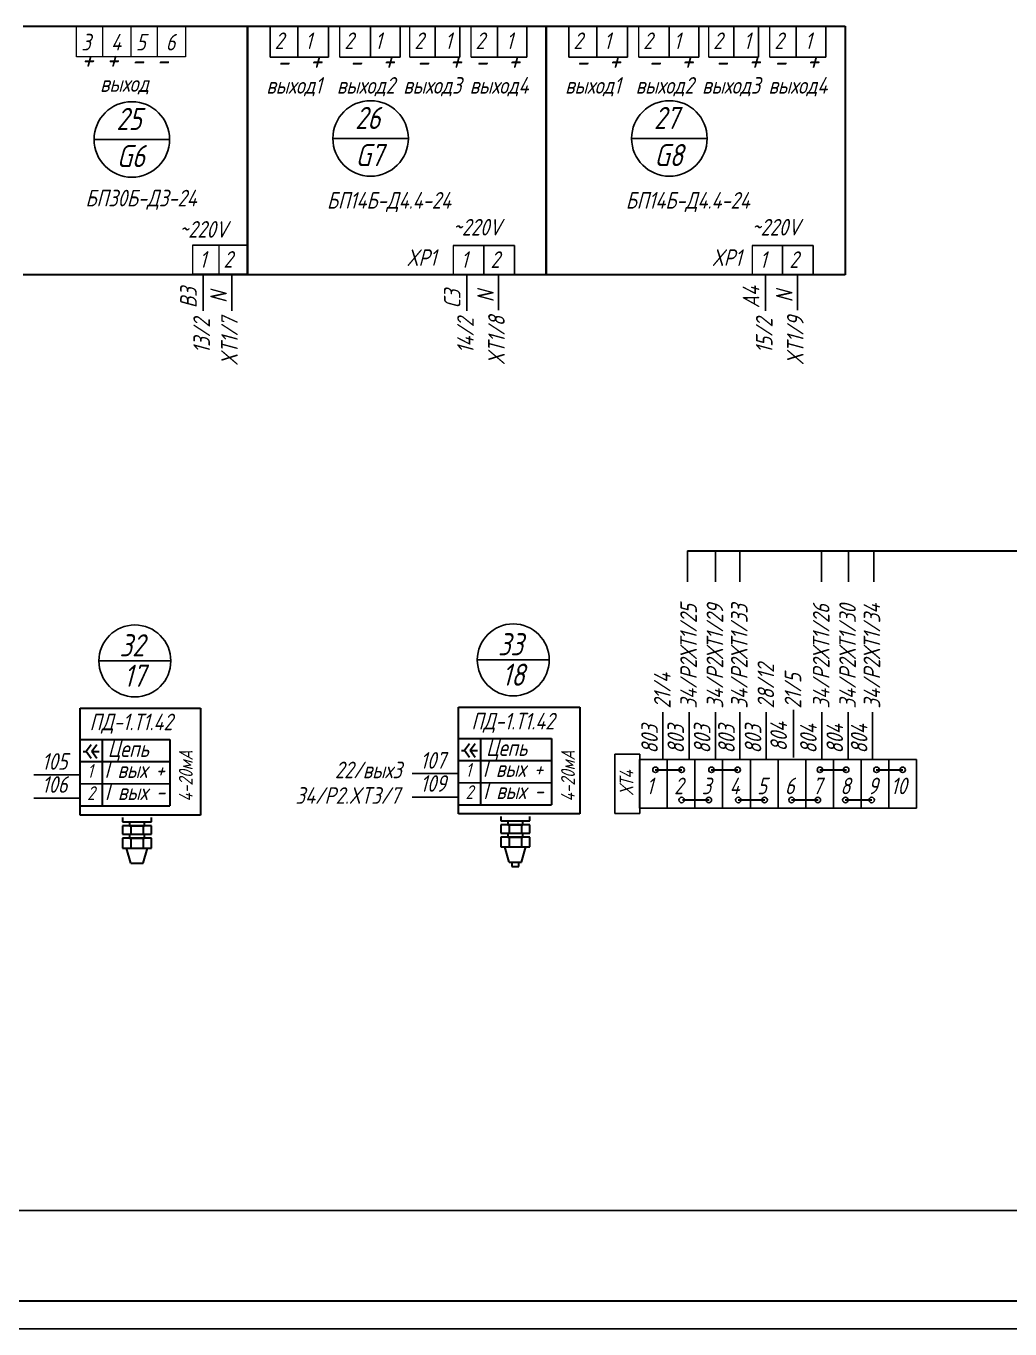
# Model space of a CAD drawing. Header units: millimetres. Extents: x 541 to 3142, y -35 to 600.
# Drawn here: x 2606.2 to 2784, y 6 to 241.4 of the extents above; entities that cross this region are included whole.
import ezdxf

# ---------------------------------------------------------------- set-up
doc = ezdxf.new("R2010")
doc.units = ezdxf.units.MM
doc.layers.add('АСУТП', color=7, linetype='Continuous')
doc.styles.add('GOST тип А', font='GOST_A.TTF', dxfattribs={"oblique": 15})
doc.styles.get("Standard").update_dxf_attribs({"font": 'GOST_A.TTF', "width": 0.8, "oblique": 15, "height": 3})

msp = doc.modelspace()

# ---------------------------------------------------------------- linework, layer by layer
at = {"color": 7, "lineweight": 30}
for p, q in [((2605.6841, 241.3828), (2646.1841, 241.3828)), ((2646.1841, 196.4064), (2646.1841, 241.3828)), ((2646.1841, 196.4064), (2646.1841, 241.3828)), ((2646.1841, 241.3828), (2700.1841, 241.3828)), ((2646.1841, 241.3828), (2646.1841, 196.4064)), ((2700.1841, 196.4064), (2700.1841, 241.3828)), ((2700.1841, 196.4064), (2700.1841, 241.3828)), ((2700.1841, 241.3828), (2754.1841, 241.3828)), ((2700.1841, 241.3828), (2700.1841, 196.4064)), ((2754.1841, 241.3828), (2754.1841, 196.4064)), ((2646.1841, 196.4064), (2605.6841, 196.4064)), ((2700.1841, 196.4064), (2646.1841, 196.4064)), ((2754.1841, 196.4064), (2700.1841, 196.4064)), ((2725.706, 146.5625), (2800.3772, 146.5625)), ((2616.5187, 110.2817, -124.479), (2617.0444, 110.2817, -124.479)), ((2618.0444, 110.2817, -124.479), (2619.37, 110.2817, -124.479)), ((2684.8997, 110.4697, -124.479), (2685.4254, 110.4697, -124.479)), ((2686.4254, 110.4697, -124.479), (2687.7511, 110.4697, -124.479)), ((2719.8917, 107.0077, 124.479), (2724.7086, 107.0077, 124.479)), ((2730.0165, 107.0077, 124.479), (2734.8334, 107.0077, 124.479)), ((2749.6146, 107.0077, 124.479), (2754.4315, 107.0077, 124.479)), ((2759.8397, 107.0077, 124.479), (2764.6565, 107.0077, 124.479)), ((2724.8038, 101.5483, 124.479), (2729.6206, 101.5483, 124.479)), ((2734.8785, 101.5483, 124.479), (2739.6953, 101.5483, 124.479)), ((2744.5021, 101.5483, 124.479), (2749.3189, 101.5483, 124.479)), ((2754.2259, 101.5483, 124.479), (2759.0428, 101.5483, 124.479)), ((2623.5971, 98.3669, -124.479), (2623.5971, 97.6169, -124.479)), ((2623.5971, 97.6169, -124.479), (2628.8471, 97.6169, -124.479)), ((2624.3471, 96.8669, -124.479), (2623.5971, 96.8669, -124.479)), ((2623.5971, 96.8669, -124.479), (2623.5971, 95.3669, -124.479)), ((2628.8471, 96.8669, -124.479), (2624.3471, 96.8669, -124.479)), ((2624.8471, 97.6169, -124.479), (2624.8471, 96.8669, -124.479)), ((2624.8471, 96.8669, -124.479), (2627.5971, 96.8669, -124.479)), ((2625.0971, 96.8669, -124.479), (2625.0971, 95.3669, -124.479)), ((2627.3471, 96.8669, -124.479), (2627.3471, 95.3669, -124.479)), ((2627.5971, 96.8669, -124.479), (2627.5971, 97.6169, -124.479)), ((2628.8471, 97.6169, -124.479), (2628.8471, 98.3669, -124.479)), ((2628.8471, 95.3669, -124.479), (2628.8471, 96.8669, -124.479)), ((2691.9781, 98.5549, -124.479), (2691.9781, 97.8049, -124.479)), ((2691.9781, 97.8049, -124.479), (2697.2281, 97.8049, -124.479)), ((2692.7281, 97.0549, -124.479), (2691.9781, 97.0549, -124.479)), ((2691.9781, 97.0549, -124.479), (2691.9781, 95.5549, -124.479)), ((2697.2281, 97.0549, -124.479), (2692.7281, 97.0549, -124.479)), ((2693.2281, 97.8049, -124.479), (2693.2281, 97.0549, -124.479)), ((2693.2281, 97.0549, -124.479), (2695.9781, 97.0549, -124.479)), ((2693.4781, 97.0549, -124.479), (2693.4781, 95.5549, -124.479)), ((2695.7281, 97.0549, -124.479), (2695.7281, 95.5549, -124.479)), ((2695.9781, 97.0549, -124.479), (2695.9781, 97.8049, -124.479)), ((2697.2281, 97.8049, -124.479), (2697.2281, 98.5549, -124.479)), ((2697.2281, 95.5549, -124.479), (2697.2281, 97.0549, -124.479)), ((2623.5971, 95.3669, -124.479), (2628.8471, 95.3669, -124.479)), ((2624.3471, 94.6169, -124.479), (2623.5971, 94.6169, -124.479)), ((2623.5971, 94.6169, -124.479), (2623.5971, 92.8669, -124.479)), ((2628.8471, 94.6169, -124.479), (2624.3471, 94.6169, -124.479)), ((2624.8471, 95.3669, -124.479), (2624.8471, 94.6169, -124.479)), ((2624.8471, 94.6169, -124.479), (2627.5971, 94.6169, -124.479)), ((2624.8471, 94.6169, -124.479), (2627.5971, 94.6169, -124.479)), ((2625.0971, 94.6169, -124.479), (2625.0971, 92.8669, -124.479)), ((2627.3471, 94.6169, -124.479), (2627.3471, 92.8669, -124.479)), ((2627.5971, 94.6169, -124.479), (2627.5971, 95.3669, -124.479)), ((2628.8471, 92.8669, -124.479), (2628.8471, 94.6169, -124.479)), ((2691.9781, 95.5549, -124.479), (2697.2281, 95.5549, -124.479)), ((2692.7281, 94.8049, -124.479), (2691.9781, 94.8049, -124.479)), ((2691.9781, 94.8049, -124.479), (2691.9781, 93.0549, -124.479)), ((2697.2281, 94.8049, -124.479), (2692.7281, 94.8049, -124.479)), ((2693.2281, 95.5549, -124.479), (2693.2281, 94.8049, -124.479)), ((2693.2281, 94.8049, -124.479), (2695.9781, 94.8049, -124.479)), ((2693.2281, 94.8049, -124.479), (2695.9781, 94.8049, -124.479)), ((2693.4781, 94.8049, -124.479), (2693.4781, 93.0549, -124.479)), ((2695.7281, 94.8049, -124.479), (2695.7281, 93.0549, -124.479)), ((2695.9781, 94.8049, -124.479), (2695.9781, 95.5549, -124.479)), ((2697.2281, 93.0549, -124.479), (2697.2281, 94.8049, -124.479)), ((2623.5971, 92.8669, -124.479), (2628.8471, 92.8669, -124.479)), ((2625.0971, 90.1169, -124.479), (2624.3471, 92.8669, -124.479)), ((2627.3471, 90.1169, -124.479), (2628.0971, 92.8669, -124.479)), ((2691.9781, 93.0549, -124.479), (2697.2281, 93.0549, -124.479)), ((2693.4781, 90.3049, -124.479), (2692.7281, 93.0549, -124.479)), ((2695.7281, 90.3049, -124.479), (2696.4781, 93.0549, -124.479)), ((2625.0971, 90.1169, -124.479), (2627.3471, 90.1169, -124.479)), ((2693.4781, 90.3049, -124.479), (2695.7281, 90.3049, -124.479)), ((2693.9781, 90.3049, -124.479), (2693.9781, 89.5549, -124.479)), ((2693.9781, 89.5549, -124.479), (2695.2281, 89.5549, -124.479)), ((2695.2281, 89.5549, -124.479), (2695.2281, 90.3049, -124.479)), ((3136.8436, 10.9708), (2320.8436, 10.9708))]:
    msp.add_line(p, q, dxfattribs=at)
at = {"color": 7}
for p, q in [((2606.2298, 241.3828), (2645.9808, 241.3828)), ((2615.217, 241.3828), (2634.9764, 241.3828)), ((2615.217, 241.3828), (2634.9764, 241.3828)), ((2615.217, 241.3828), (2634.9764, 241.3828)), ((2615.217, 241.3828), (2634.9764, 241.3828)), ((2700.1841, 241.3828), (2646.1841, 241.3828)), ((2655.3239, 241.3828), (2655.3239, 235.7637)), ((2660.8494, 241.3828), (2660.8494, 235.7637)), ((2668.4238, 241.3828), (2668.4238, 235.7637)), ((2673.7597, 241.3828), (2673.7597, 235.7637)), ((2680.1186, 241.3828), (2680.1186, 235.7637)), ((2684.5449, 241.3828), (2684.5449, 235.7637)), ((2691.3693, 241.3828), (2691.3693, 235.7637)), ((2696.7052, 241.3828), (2696.7052, 235.7637)), ((2754.1841, 241.3828), (2700.1841, 241.3828)), ((2709.3239, 241.3828), (2709.3239, 235.7637)), ((2714.8494, 241.3828), (2714.8494, 235.7637)), ((2722.4238, 241.3828), (2722.4238, 235.7637)), ((2727.7597, 241.3828), (2727.7597, 235.7637)), ((2734.1186, 241.3828), (2734.1186, 235.7637)), ((2738.5449, 241.3828), (2738.5449, 235.7637)), ((2745.3693, 241.3828), (2745.3693, 235.7637)), ((2750.7052, 241.3828), (2750.7052, 235.7637)), ((2655.3239, 235.7637), (2650.2831, 235.7637)), ((2660.8494, 235.7637), (2655.3239, 235.7637)), ((2668.4238, 235.7637), (2662.8983, 235.7637)), ((2673.7597, 235.7637), (2668.4238, 235.7637)), ((2681.069, 235.7637), (2675.5434, 235.7637)), ((2684.5449, 235.7637), (2681.069, 235.7637)), ((2691.3693, 235.7637), (2686.5938, 235.7637)), ((2696.7052, 235.7637), (2691.3693, 235.7637)), ((2709.3239, 235.7637), (2704.2831, 235.7637)), ((2714.8494, 235.7637), (2709.3239, 235.7637)), ((2722.4238, 235.7637), (2716.8983, 235.7637)), ((2727.7597, 235.7637), (2722.4238, 235.7637)), ((2735.069, 235.7637), (2729.5434, 235.7637)), ((2738.5449, 235.7637), (2735.069, 235.7637)), ((2745.3693, 235.7637), (2740.5938, 235.7637)), ((2750.7052, 235.7637), (2745.3693, 235.7637)), ((2636.262, 201.8028), (2646.2102, 201.8028)), ((2638.584, 201.8028), (2646.2102, 201.8028)), ((2638.584, 201.8028), (2646.2102, 201.8028)), ((2638.584, 201.8028), (2646.2102, 201.8028)), ((2688.9054, 201.7627), (2683.3799, 201.7627)), ((2694.4309, 201.7627), (2688.9054, 201.7627)), ((2688.9054, 196.5267), (2688.9054, 201.7627)), ((2694.4309, 201.7627), (2694.4309, 196.5267)), ((2694.4309, 196.5267), (2694.4309, 201.7627)), ((2742.9054, 201.7627), (2737.3799, 201.7627)), ((2748.4309, 201.7627), (2742.9054, 201.7627)), ((2742.9054, 196.5267), (2742.9054, 201.7627)), ((2748.4309, 201.7627), (2748.4309, 196.5267)), ((2748.4309, 196.5267), (2748.4309, 201.7627)), ((2638.1664, 189.9087), (2638.1664, 196.4402)), ((2643.3417, 189.9489), (2643.3417, 196.4803)), ((2685.8334, 189.9087), (2685.8334, 196.4402)), ((2691.5885, 190.0692), (2691.5885, 196.6007)), ((2739.8334, 189.9087), (2739.8334, 196.4402)), ((2745.5885, 190.0692), (2745.5885, 196.6007)), ((2725.706, 140.9645), (2725.706, 146.5625)), ((2725.706, 146.5625), (2744.9062, 146.5625)), ((2730.7861, 140.9645), (2730.7861, 146.5625)), ((2735.1735, 140.9645), (2735.1735, 146.5625)), ((2749.952, 140.9645), (2749.952, 146.5625)), ((2754.8012, 140.9645), (2754.8012, 146.5625)), ((2759.4195, 140.9645), (2759.4195, 146.5625)), ((2744.862, 109.2368), (2744.862, 117.8111)), ((2721.2567, 108.8386), (2721.2567, 117.4129)), ((2725.994, 108.8386), (2725.994, 117.4129)), ((2730.7605, 108.8386), (2730.7605, 117.4129)), ((2735.1604, 108.8386), (2735.1604, 117.4129)), ((2739.9629, 108.8386), (2739.9629, 117.4129)), ((2749.9654, 108.8386), (2749.9654, 117.4129)), ((2754.7319, 108.8386), (2754.7319, 117.4129)), ((2759.1317, 108.8386), (2759.1317, 117.4129)), ((2712.5888, 109.8385), (2712.5888, 99.0885)), ((2717.1046, 109.8385), (2712.5888, 109.8385)), ((2712.5888, 108.8385), (2712.5888, 100.0885)), ((2712.5888, 108.8385), (2712.5888, 100.0885)), ((2712.5888, 108.8385), (2712.5888, 100.0885)), ((2712.5888, 108.8385), (2712.5888, 100.0885)), ((2712.5888, 108.8385), (2712.5888, 100.0885)), ((2712.5888, 108.8385), (2712.5888, 100.0885)), ((2712.5888, 108.8385), (2712.5888, 100.0885)), ((2712.5888, 108.8385), (2712.5888, 100.0885)), ((2717.0513, 108.8385), (2717.0513, 100.0885)), ((2717.0513, 108.8385), (2767.1177, 108.8385)), ((2717.1046, 99.0885), (2717.1046, 109.8385)), ((2717.1046, 108.8385), (2717.1046, 100.0885)), ((2717.1047, 108.8385), (2717.1047, 100.0885)), ((2722.0579, 108.8385), (2722.0579, 100.0885)), ((2727.0646, 108.8385), (2727.0646, 100.0885)), ((2732.0712, 108.8385), (2732.0712, 100.0885)), ((2737.0778, 108.8385), (2737.0778, 100.0885)), ((2742.0845, 108.8385), (2742.0845, 100.0885)), ((2747.0911, 108.8385), (2747.0911, 100.0885)), ((2752.0978, 108.8385), (2752.0978, 100.0885)), ((2757.1044, 108.8385), (2757.1044, 100.0885)), ((2762.111, 108.8385), (2762.111, 100.0885)), ((2767.1177, 108.8385), (2767.1177, 100.0885)), ((2615.8471, 106.1169, -124.479), (2607.5971, 106.1169, -124.479)), ((2684.2281, 106.3049, -124.479), (2675.9781, 106.3049, -124.479)), ((2615.8471, 101.8669, -124.479), (2607.5971, 101.8669, -124.479)), ((2684.2281, 102.0549, -124.479), (2675.9781, 102.0549, -124.479)), ((2712.5888, 99.0885), (2717.1046, 99.0885)), ((2717.0513, 100.0885), (2767.1177, 100.0885)), ((2300.8436, 5.9708), (3141.8436, 5.9708))]:
    msp.add_line(p, q, dxfattribs=at)
at = {"color": 7, "linetype": 'Continuous', "lineweight": 0}
for p, q in [((2615.217, 241.3828), (2615.217, 235.8208)), ((2619.975, 241.3828), (2619.975, 235.8208)), ((2625.0967, 241.3828), (2625.0967, 235.8208)), ((2629.8547, 241.3828), (2629.8547, 235.8208)), ((2634.9764, 241.3828), (2634.9764, 235.8208)), ((2646.1841, 241.3828), (2696.4341, 241.3828)), ((2650.2831, 241.3828), (2650.2831, 235.7637)), ((2650.2831, 235.7637), (2650.2831, 241.3828)), ((2655.3239, 235.7637), (2655.3239, 241.3828)), ((2655.3239, 241.3828), (2660.8494, 241.3828)), ((2662.8983, 235.7637), (2662.8983, 241.3828)), ((2662.8983, 241.3828), (2668.4238, 241.3828)), ((2668.4238, 235.7637), (2668.4238, 241.3828)), ((2668.4238, 241.3828), (2673.7597, 241.3828)), ((2675.5434, 235.7637), (2675.5434, 241.3828)), ((2675.5434, 241.3828), (2681.069, 241.3828)), ((2681.069, 241.3828), (2684.5449, 241.3828)), ((2685.8438, 241.3828), (2691.3693, 241.3828)), ((2686.5938, 235.7637), (2686.5938, 241.3828)), ((2691.3693, 235.7637), (2691.3693, 241.3828)), ((2691.3693, 241.3828), (2696.7052, 241.3828)), ((2700.1841, 241.3828), (2750.4341, 241.3828)), ((2704.2831, 241.3828), (2704.2831, 235.7637)), ((2704.2831, 235.7637), (2704.2831, 241.3828)), ((2709.3239, 235.7637), (2709.3239, 241.3828)), ((2709.3239, 241.3828), (2714.8494, 241.3828)), ((2716.8983, 235.7637), (2716.8983, 241.3828)), ((2716.8983, 241.3828), (2722.4238, 241.3828)), ((2722.4238, 235.7637), (2722.4238, 241.3828)), ((2722.4238, 241.3828), (2727.7597, 241.3828)), ((2729.5434, 235.7637), (2729.5434, 241.3828)), ((2729.5434, 241.3828), (2735.069, 241.3828)), ((2735.069, 241.3828), (2738.5449, 241.3828)), ((2739.8438, 241.3828), (2745.3693, 241.3828)), ((2740.5938, 235.7637), (2740.5938, 241.3828)), ((2745.3693, 235.7637), (2745.3693, 241.3828)), ((2745.3693, 241.3828), (2750.7052, 241.3828)), ((2625.0967, 235.8208), (2615.277, 235.8208)), ((2634.9764, 235.8208), (2625.1567, 235.8208)), ((2636.262, 201.8028), (2636.262, 196.5669)), ((2641.0076, 201.8028), (2641.0076, 196.5669)), ((2646.2102, 201.8028), (2646.2102, 196.5669)), ((2683.3799, 201.7627), (2683.3799, 196.5267)), ((2688.9054, 201.7627), (2688.9054, 196.5267)), ((2737.3799, 201.7627), (2737.3799, 196.5267)), ((2742.9054, 201.7627), (2742.9054, 196.5267)), ((2646.2102, 196.5669), (2636.262, 196.5669)), ((2683.3799, 196.5267), (2688.9054, 196.5267)), ((2688.9054, 196.5267), (2694.4309, 196.5267)), ((2737.3799, 196.5267), (2742.9054, 196.5267)), ((2742.9054, 196.5267), (2748.4309, 196.5267))]:
    msp.add_line(p, q, dxfattribs=at)
at = {"color": 7, "linetype": 'Continuous'}
for p, q in [((2618.4688, 220.894, -124.479), (2632.1188, 220.894, -124.479)), ((2661.6187, 221.0761, -124.479), (2675.2687, 221.0761, -124.479)), ((2715.6187, 221.0761, -124.479), (2729.2687, 221.0761, -124.479)), ((2619.3434, 126.6687, -124.479), (2632.3434, 126.6687, -124.479)), ((2687.7245, 126.8568, -124.479), (2700.7245, 126.8568, -124.479))]:
    msp.add_line(p, q, dxfattribs=at)
at = {"color": 7, "linetype": 'Continuous', "lineweight": 30}
for p, q in [((2615.9551, 98.8272, -124.479), (2615.9551, 118.1169, -124.479)), ((2615.9551, 118.1169, -124.479), (2637.6962, 118.1169, -124.479)), ((2637.6962, 118.1169, -124.479), (2637.6962, 98.8272, -124.479)), ((2684.3361, 99.0153, -124.479), (2684.3361, 118.3049, -124.479)), ((2684.3361, 118.3049, -124.479), (2706.2679, 118.3049, -124.479)), ((2706.2679, 118.3049, -124.479), (2706.2679, 99.0153, -124.479)), ((2706.2679, 99.0153, -124.479), (2684.3361, 99.0153, -124.479)), ((2637.6962, 98.8272, -124.479), (2615.9551, 98.8272, -124.479))]:
    msp.add_line(p, q, dxfattribs=at)
at = {"color": 7, "lineweight": 30, "ltscale": 0.5}
for p, q in [((2615.9551, 112.4739, -124.479), (2632.1795, 112.4739, -124.479)), ((2617.9444, 111.5219, -124.479), (2617.0444, 110.2817, -124.479)), ((2618.9444, 111.5219, -124.479), (2618.0444, 110.2817, -124.479)), ((2619.9551, 112.4739, -124.479), (2619.9551, 100.4739, -124.479)), ((2632.1795, 112.4739, -124.479), (2632.1795, 100.4739, -124.479)), ((2684.3361, 112.662, -124.479), (2701.1614, 112.662, -124.479)), ((2686.3254, 111.7099, -124.479), (2685.4254, 110.4697, -124.479)), ((2687.3254, 111.7099, -124.479), (2686.4254, 110.4697, -124.479)), ((2688.3361, 112.662, -124.479), (2688.3361, 100.662, -124.479)), ((2701.1614, 112.662, -124.479), (2701.1614, 100.662, -124.479)), ((2615.9551, 108.4739, -124.479), (2632.1795, 108.4739, -124.479)), ((2617.9444, 109.0415, -124.479), (2617.0444, 110.2817, -124.479)), ((2618.9444, 109.0415, -124.479), (2618.0444, 110.2817, -124.479)), ((2684.3361, 108.662, -124.479), (2701.1614, 108.662, -124.479)), ((2686.3254, 109.2295, -124.479), (2685.4254, 110.4697, -124.479)), ((2687.3254, 109.2295, -124.479), (2686.4254, 110.4697, -124.479)), ((2615.9551, 100.4739, -124.479), (2632.1795, 100.4739, -124.479)), ((2684.3361, 100.662, -124.479), (2701.1614, 100.662, -124.479))]:
    msp.add_line(p, q, dxfattribs=at)
at = {"color": 7, "ltscale": 0.5}
for p, q in [((2615.9551, 104.4739, -124.479), (2632.1795, 104.4739, -124.479)), ((2684.3361, 104.662, -124.479), (2701.1614, 104.662, -124.479))]:
    msp.add_line(p, q, dxfattribs=at)
at = {"color": 7, "linetype": 'Continuous'}
for centre, radius in [((2625.2938, 220.894, -124.479), 6.825), ((2668.4437, 221.0761, -124.479), 6.825), ((2722.4437, 221.0761, -124.479), 6.825), ((2625.8434, 126.6687, -124.479), 6.5), ((2694.2245, 126.8568, -124.479), 6.5)]:
    msp.add_circle(centre, radius, dxfattribs=at)
at = {"color": 7}
for centre in [(2719.9195, 107.0077, 124.479), (2724.6624, 107.0077, 124.479), (2730.0443, 107.0077, 124.479), (2734.7872, 107.0077, 124.479), (2749.6424, 107.0077, 124.479), (2754.3853, 107.0077, 124.479), (2759.8675, 107.0077, 124.479), (2764.6104, 107.0077, 124.479), (2724.6624, 101.5483, 124.479), (2729.5745, 101.5483, 124.479), (2734.9062, 101.5483, 124.479), (2739.6492, 101.5483, 124.479), (2744.5299, 101.5483, 124.479), (2749.2728, 101.5483, 124.479), (2754.2537, 101.5483, 124.479), (2758.9966, 101.5483, 124.479)]:
    msp.add_circle(centre, 0.497, dxfattribs=at)
at = {"layer": 'АСУТП', "color": 7}
msp.add_line((2931.8733, 27.3452, -248.958), (2328.6863, 27.3452, -248.958), dxfattribs=at)

# ---------------------------------------------------------------- texts
at = {"color": 7, "linetype": 'Continuous', "lineweight": 0, "style": 'GOST тип А', "oblique": 15}
for s, height, p in [('2', 3, (2651.0994, 237.2272)), ('1', 3, (2656.6249, 237.2272)), ('2', 3, (2663.7145, 237.2272)), ('1', 3, (2669.2401, 237.2272)), ('2', 3, (2676.3597, 237.2272)), ('1', 3, (2681.8852, 237.2272)), ('2', 3, (2687.41, 237.2272)), ('1', 3, (2692.9356, 237.2272)), ('2', 3, (2705.0994, 237.2272)), ('1', 3, (2710.6249, 237.2272)), ('2', 3, (2717.7145, 237.2272)), ('1', 3, (2723.2401, 237.2272)), ('2', 3, (2730.3597, 237.2272)), ('1', 3, (2735.8852, 237.2272)), ('2', 3, (2741.41, 237.2272)), ('1', 3, (2746.9356, 237.2272)), ('3', 3, (2616.1633, 236.9758)), ('4', 3, (2621.5373, 236.9758)), ('5', 3, (2626.043, 236.9758)), ('6', 3, (2631.417, 236.9758)), ('+', 4, (2616.1098, 233.4427)), ('+', 4, (2620.6098, 233.4427)), ('+', 4, (2657.4011, 233.2301)), ('+', 4, (2670.501, 233.2301)), ('+', 4, (2682.6319, 233.2301)), ('+', 4, (2693.2035, 233.2301)), ('+', 4, (2711.4011, 233.2301)), ('+', 4, (2724.501, 233.2301)), ('+', 4, (2736.6319, 233.2301)), ('+', 4, (2747.2035, 233.2301)), ('-', 4, (2625.1553, 233.2263)), ('-', 4, (2629.6553, 233.2263)), ('-', 4, (2651.4467, 233.0137)), ('-', 4, (2664.5466, 233.0137)), ('-', 4, (2676.6775, 233.0137)), ('-', 4, (2687.249, 233.0137)), ('-', 4, (2705.4467, 233.0137)), ('-', 4, (2718.5466, 233.0137)), ('-', 4, (2730.6775, 233.0137)), ('-', 4, (2741.249, 233.0137)), ('выход', 3, (2619.558, 229.4935)), ('выход1', 3, (2649.5994, 229.1619)), ('выход2', 3, (2662.3494, 229.1619)), ('выход3', 3, (2674.3494, 229.1619)), ('выход4', 3, (2686.3494, 229.1619)), ('выход1', 3, (2703.5994, 229.1619)), ('выход2', 3, (2716.3494, 229.1619)), ('выход3', 3, (2728.3494, 229.1619)), ('выход4', 3, (2740.3494, 229.1619)), ('БП30Б-Д3-24', 3, (2616.9141, 208.7992)), ('БП14Б-Д4.4-24', 3, (2660.553, 208.3879)), ('БП14Б-Д4.4-24', 3, (2714.553, 208.3879)), ('~220V', 3, (2633.832, 203.1429)), ('~220V', 3, (2683.278, 203.5355)), ('~220V', 3, (2737.278, 203.5355)), ('1', 3, (2637.5085, 197.7206)), ('2', 3, (2641.8515, 197.7206)), ('XP1', 3, (2674.9286, 198.0387)), ('1', 3, (2684.7681, 197.6804)), ('2', 3, (2690.1204, 197.6804)), ('XP1', 3, (2730.0973, 198.0387)), ('1', 3, (2738.7681, 197.6804)), ('2', 3, (2744.1204, 197.6804))]:
    msp.add_text(s, height=height, dxfattribs=at).set_placement(p)
at = {"color": 7, "linetype": 'Continuous', "oblique": 15}
for s, height, p in [('25', 4, (2622.5008, 222.6025, -124.479)), ('26', 4, (2665.6508, 222.7845, -124.479)), ('27', 4, (2719.6508, 222.7845, -124.479)), ('G6', 4, (2622.5654, 215.8912, -124.479)), ('G7', 4, (2665.7153, 216.0733, -124.479)), ('G8', 4, (2719.7153, 216.0733, -124.479)), ('32', 4, (2623.0751, 127.4959, -124.479)), ('33', 4, (2691.4562, 127.684, -124.479)), ('17', 4, (2623.8337, 121.9959, -124.479)), ('18', 4, (2692.2147, 122.184, -124.479)), ('ПД-1.Т1.42', 3, (2617.6633, 114.1462, -124.479)), ('ПД-1.Т1.42', 3, (2686.6563, 114.288, -124.479)), ('Цепь', 3, (2620.949, 109.3176, -124.479)), ('Цепь', 3, (2689.3301, 109.5056, -124.479)), ('I вых +', 3, (2620.3805, 105.5241, -124.479)), ('22/вых3', 3, (2661.9988, 105.4747, -124.479)), ('I вых +', 3, (2688.7616, 105.7122, -124.479)), ('1', 2.5, (2617.2164, 105.5241, -124.479)), ('1', 2.5, (2685.5975, 105.7122, -124.479)), ('2', 2.5, (2617.2164, 101.5241, -124.479)), ('I вых -', 3, (2620.4512, 101.5241, -124.479)), ('34/P2.XT3/7', 3, (2654.8762, 100.8549, -124.479)), ('2', 2.5, (2685.5975, 101.7122, -124.479)), ('I вых -', 3, (2688.8322, 101.7122, -124.479))]:
    msp.add_text(s, height=height, dxfattribs=at).set_placement(p)
at = {"color": 7, "oblique": 15}
for s, height, p in [('В3', 3, (2637.0312, 190.4156, -124.479)), ('N', 3, (2642.4817, 191.3518, -124.479)), ('С3', 3, (2684.6981, 190.4156, -124.479)), ('N', 3, (2690.7286, 191.4721, -124.479)), ('А4', 3, (2738.6981, 190.4156, -124.479)), ('N', 3, (2744.7286, 191.4721, -124.479)), ('13/2', 3, (2639.4202, 182.2322, -124.479)), ('XT1/7', 3, (2644.4486, 179.9928, -124.479)), ('14/2', 3, (2687.0872, 182.2322, -124.479)), ('XT1/8', 3, (2692.6955, 180.1131, -124.479)), ('15/2', 3, (2741.0872, 182.2322, -124.479)), ('XT1/9', 3, (2746.6955, 180.1131, -124.479)), ('34/Р2ХТ1/25', 3, (2727.4093, 118.0707, -124.479)), ('34/Р2ХТ1/29', 3, (2732.1758, 118.0707, -124.479)), ('34/Р2ХТ1/33', 3, (2736.5756, 118.0707, -124.479)), ('34/Р2ХТ1/26', 3, (2751.3807, 118.0707, -124.479)), ('34/Р2ХТ1/30', 3, (2756.1472, 118.0707, -124.479)), ('34/Р2ХТ1/34', 3, (2760.547, 118.0707, -124.479)), ('28/12', 3, (2741.3782, 118.0707, -124.479)), ('21/5', 3, (2746.2839, 118.0707, -124.479)), ('21/4', 3, (2722.672, 118.0707, -124.479)), ('803', 3, (2720.3609, 109.9271, -124.479)), ('803', 3, (2725.0982, 109.9271, -124.479)), ('803', 3, (2729.8647, 109.9271, -124.479)), ('803', 3, (2734.2646, 109.9271, -124.479)), ('803', 3, (2739.0671, 109.9271, -124.479)), ('804', 3, (2743.7008, 110.3254, -124.479)), ('804', 3, (2749.0696, 109.9271, -124.479)), ('804', 3, (2753.8361, 109.9271, -124.479)), ('804', 3, (2758.2359, 109.9271, -124.479)), ('ХТ4', 2.5, (2715.9536, 102.4085))]:
    msp.add_text(s, height=height, rotation=90, dxfattribs=at).set_placement(p)
at = {"color": 7, "linetype": 'Continuous', "style": 'GOST тип А', "oblique": 15}
for s, p in [('105', (2609.0434, 107.0077, -124.479)), ('107', (2677.4245, 107.1957, -124.479)), ('109', (2677.4245, 103.0258, -124.479)), ('106', (2609.0434, 102.8377, -124.479))]:
    msp.add_text(s, height=3, dxfattribs=at).set_placement(p)
at = {"color": 7, "linetype": 'Continuous', "oblique": 15}
for p in [(2636.2963, 101.2461, -124.479), (2705.3694, 101.2461, -124.479)]:
    msp.add_text('4-20мА', height=2.5, rotation=90, dxfattribs=at).set_placement(p)
at = {"color": 7, "oblique": 15}
for s, p in [('1', (2718.2873, 102.582)), ('2', (2723.2939, 102.582)), ('3', (2728.3005, 102.582)), ('4', (2733.3072, 102.582)), ('5', (2738.3138, 102.582)), ('6', (2743.3205, 102.582)), ('7', (2748.3271, 102.582)), ('8', (2753.3338, 102.582)), ('9', (2758.3404, 102.582)), ('10', (2762.4645, 102.582))]:
    msp.add_text(s, height=3, dxfattribs=at).set_placement(p)

doc.saveas('drawing.dxf')
